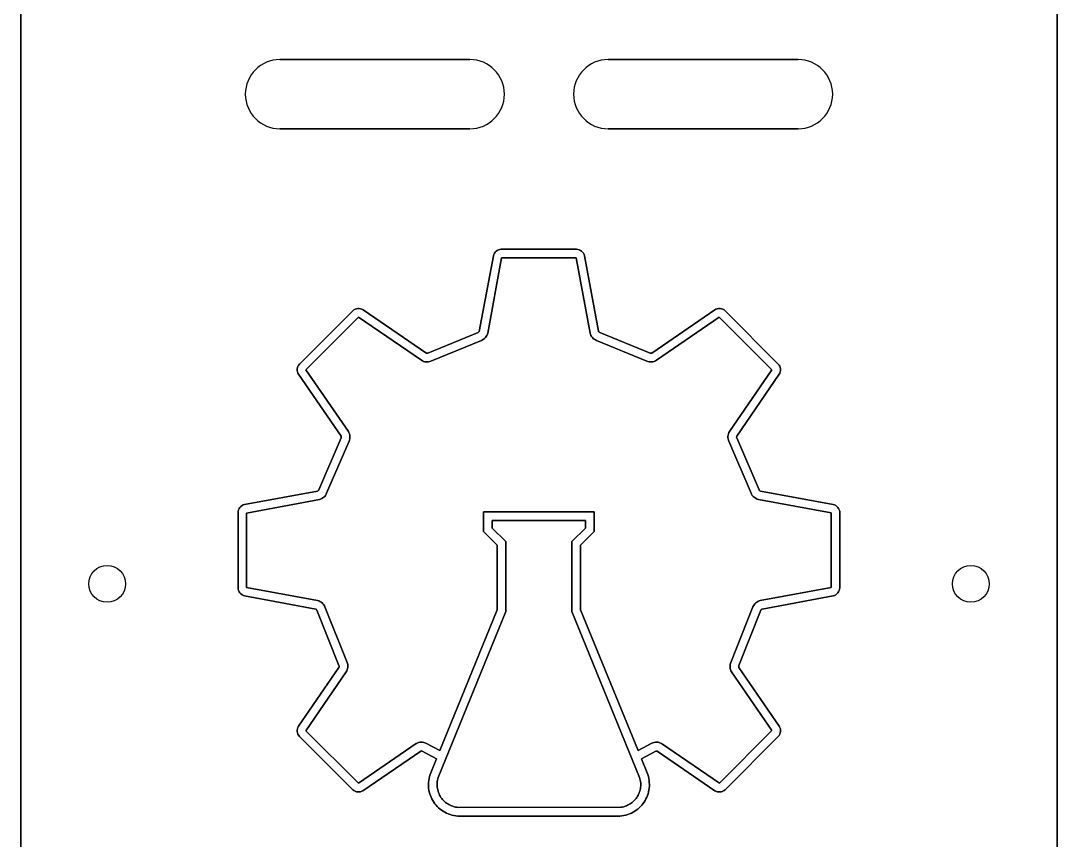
# Model space of a CAD drawing. Extents: x -90 to 0, y -3 to 240.
# Drawn here: x -90 to 0, y 97.7 to 168.9 of the extents above; entities that cross this region are included whole.
import ezdxf

# ---------------------------------------------------------------- set-up
doc = ezdxf.new("R2010")
doc.units = 0

msp = doc.modelspace()

# ---------------------------------------------------------------- linework, layer by layer
at = {"layer": 'layer0'}
for points in [[(-90, -3, 0), (-90, 240, 0)], [(-90, 240, 3), (-90, -3, 3)], [(0, 240, 0), (0, -3, 0)], [(0, -3, 3), (0, 240, 3)], [(-51, 165.5, 0), (-67.5, 165.5, 0)], [(-67.5, 165.5, 3), (-51, 165.5, 3)], [(-22.5, 165.5, 0), (-39, 165.5, 0)], [(-39, 165.5, 3), (-22.5, 165.5, 3)], [(-67.5, 159.5, 0), (-51, 159.5, 0)], [(-51, 159.5, 3), (-67.5, 159.5, 3)], [(-39, 159.5, 0), (-22.5, 159.5, 0)], [(-22.5, 159.5, 3), (-39, 159.5, 3)], [(-48.965, 148.474, 0), (-48.934, 148.582, 0)], [(-48.934, 148.582, 0), (-48.965, 148.474, 0)], [(-48.934, 148.582, 0), (-48.877, 148.694, 0)], [(-48.877, 148.694, 0), (-48.934, 148.582, 0)], [(-48.877, 148.694, 0), (-48.804, 148.792, 0)], [(-48.804, 148.792, 0), (-48.877, 148.694, 0)], [(-48.804, 148.792, 0), (-48.719, 148.875, 0)], [(-48.719, 148.875, 0), (-48.804, 148.792, 0)], [(-48.719, 148.875, 0), (-48.621, 148.944, 0)], [(-48.621, 148.944, 0), (-48.719, 148.875, 0)], [(-48.621, 148.944, 0), (-48.512, 148.997, 0)], [(-48.512, 148.997, 0), (-48.621, 148.944, 0)], [(-48.512, 148.997, 0), (-48.391, 149.032, 0)], [(-48.391, 149.032, 0), (-48.512, 148.997, 0)], [(-48.391, 149.032, 0), (-48.28, 149.043, 0)], [(-48.28, 149.043, 0), (-48.391, 149.032, 0)], [(-48.28, 149.043, 0), (-41.735, 149.043, 0)], [(-41.735, 149.043, 0), (-48.28, 149.043, 0)], [(-41.735, 149.043, 0), (-41.624, 149.032, 0)], [(-41.624, 149.032, 0), (-41.735, 149.043, 0)], [(-41.624, 149.032, 0), (-41.503, 148.997, 0)], [(-41.503, 148.997, 0), (-41.624, 149.032, 0)], [(-41.503, 148.997, 0), (-41.394, 148.944, 0)], [(-41.394, 148.944, 0), (-41.503, 148.997, 0)], [(-41.394, 148.944, 0), (-41.296, 148.875, 0)], [(-41.296, 148.875, 0), (-41.394, 148.944, 0)], [(-41.296, 148.875, 0), (-41.211, 148.792, 0)], [(-41.211, 148.792, 0), (-41.296, 148.875, 0)], [(-41.211, 148.792, 0), (-41.138, 148.694, 0)], [(-41.138, 148.694, 0), (-41.211, 148.792, 0)], [(-41.138, 148.694, 0), (-41.082, 148.581, 0)], [(-41.082, 148.581, 0), (-41.138, 148.694, 0)], [(-41.082, 148.581, 0), (-41.051, 148.474, 0)], [(-41.051, 148.474, 0), (-41.082, 148.581, 0)], [(-50.186, 141.916, 0), (-48.965, 148.474, 0)], [(-48.965, 148.474, 0), (-50.186, 141.916, 0)], [(-48.243, 148.293, 0), (-49.45, 141.763, 0)], [(-49.45, 141.763, 0), (-48.243, 148.293, 0)], [(-41.781, 148.301, 0), (-48.243, 148.293, 0)], [(-48.243, 148.293, 0), (-41.781, 148.301, 0)], [(-40.565, 141.763, 0), (-41.781, 148.301, 0)], [(-41.781, 148.301, 0), (-40.565, 141.763, 0)], [(-41.051, 148.474, 0), (-39.834, 141.932, 0)], [(-39.834, 141.932, 0), (-41.051, 148.474, 0)], [(-65.795, 139.078, 0), (-61.167, 143.705, 0)], [(-61.167, 143.705, 0), (-65.795, 139.078, 0)], [(-60.675, 143.149, 0), (-65.238, 138.574, 0)], [(-65.238, 138.574, 0), (-60.675, 143.149, 0)], [(-61.167, 143.705, 0), (-61.081, 143.776, 0)], [(-61.081, 143.776, 0), (-61.167, 143.705, 0)], [(-61.081, 143.776, 0), (-60.971, 143.837, 0)], [(-60.971, 143.837, 0), (-61.081, 143.776, 0)], [(-60.971, 143.837, 0), (-60.856, 143.877, 0)], [(-60.856, 143.877, 0), (-60.971, 143.837, 0)], [(-60.856, 143.877, 0), (-60.738, 143.897, 0)], [(-60.738, 143.897, 0), (-60.856, 143.877, 0)], [(-60.738, 143.897, 0), (-60.618, 143.899, 0)], [(-60.618, 143.899, 0), (-60.738, 143.897, 0)], [(-55.214, 139.401, 0), (-60.675, 143.149, 0)], [(-60.675, 143.149, 0), (-55.214, 139.401, 0)], [(-60.618, 143.899, 0), (-60.498, 143.881, 0)], [(-60.498, 143.881, 0), (-60.618, 143.899, 0)], [(-60.498, 143.881, 0), (-60.379, 143.842, 0)], [(-60.379, 143.842, 0), (-60.498, 143.881, 0)], [(-60.379, 143.842, 0), (-60.281, 143.788, 0)], [(-60.281, 143.788, 0), (-60.379, 143.842, 0)], [(-60.281, 143.788, 0), (-54.814, 140.036, 0)], [(-54.814, 140.036, 0), (-60.281, 143.788, 0)], [(-35.215, 140.028, 0), (-29.734, 143.788, 0)], [(-29.734, 143.788, 0), (-35.215, 140.028, 0)], [(-29.353, 143.15, 0), (-34.802, 139.4, 0)], [(-34.802, 139.4, 0), (-29.353, 143.15, 0)], [(-29.734, 143.788, 0), (-29.637, 143.842, 0)], [(-29.637, 143.842, 0), (-29.734, 143.788, 0)], [(-29.637, 143.842, 0), (-29.517, 143.881, 0)], [(-29.517, 143.881, 0), (-29.637, 143.842, 0)], [(-29.517, 143.881, 0), (-29.397, 143.899, 0)], [(-29.397, 143.899, 0), (-29.517, 143.881, 0)], [(-29.397, 143.899, 0), (-29.277, 143.897, 0)], [(-29.277, 143.897, 0), (-29.397, 143.899, 0)], [(-24.778, 138.586, 0), (-29.353, 143.15, 0)], [(-29.353, 143.15, 0), (-24.778, 138.586, 0)], [(-29.277, 143.897, 0), (-29.159, 143.877, 0)], [(-29.159, 143.877, 0), (-29.277, 143.897, 0)], [(-29.159, 143.877, 0), (-29.044, 143.837, 0)], [(-29.044, 143.837, 0), (-29.159, 143.877, 0)], [(-29.044, 143.837, 0), (-28.934, 143.777, 0)], [(-28.934, 143.777, 0), (-29.044, 143.837, 0)], [(-28.934, 143.777, 0), (-28.848, 143.706, 0)], [(-28.848, 143.706, 0), (-28.934, 143.777, 0)], [(-28.848, 143.706, 0), (-24.221, 139.078, 0)], [(-24.221, 139.078, 0), (-28.848, 143.706, 0)], [(-54.663, 140.031, 0), (-50.284, 141.824, 0)], [(-50.284, 141.824, 0), (-54.663, 140.031, 0)], [(-50.284, 141.824, 0), (-50.247, 141.841, 0)], [(-50.247, 141.841, 0), (-50.284, 141.824, 0)], [(-50.247, 141.841, 0), (-50.201, 141.889, 0)], [(-50.201, 141.889, 0), (-50.247, 141.841, 0)], [(-50.201, 141.889, 0), (-50.186, 141.916, 0)], [(-50.186, 141.916, 0), (-50.201, 141.889, 0)], [(-49.649, 141.376, 0), (-49.726, 141.298, 0)], [(-49.726, 141.298, 0), (-49.649, 141.376, 0)], [(-49.582, 141.463, 0), (-49.649, 141.376, 0)], [(-49.649, 141.376, 0), (-49.582, 141.463, 0)], [(-49.525, 141.557, 0), (-49.582, 141.463, 0)], [(-49.582, 141.463, 0), (-49.525, 141.557, 0)], [(-49.478, 141.662, 0), (-49.525, 141.557, 0)], [(-49.525, 141.557, 0), (-49.478, 141.662, 0)], [(-49.45, 141.763, 0), (-49.478, 141.662, 0)], [(-49.478, 141.662, 0), (-49.45, 141.763, 0)], [(-40.537, 141.662, 0), (-40.565, 141.763, 0)], [(-40.565, 141.763, 0), (-40.537, 141.662, 0)], [(-40.49, 141.557, 0), (-40.537, 141.662, 0)], [(-40.537, 141.662, 0), (-40.49, 141.557, 0)], [(-40.433, 141.462, 0), (-40.49, 141.557, 0)], [(-40.49, 141.557, 0), (-40.433, 141.462, 0)], [(-40.365, 141.376, 0), (-40.433, 141.462, 0)], [(-40.433, 141.462, 0), (-40.365, 141.376, 0)], [(-40.289, 141.298, 0), (-40.365, 141.376, 0)], [(-40.365, 141.376, 0), (-40.289, 141.298, 0)], [(-39.834, 141.932, 0), (-39.824, 141.906, 0)], [(-39.824, 141.906, 0), (-39.834, 141.932, 0)], [(-39.824, 141.906, 0), (-39.783, 141.853, 0)], [(-39.783, 141.853, 0), (-39.824, 141.906, 0)], [(-39.783, 141.853, 0), (-39.758, 141.835, 0)], [(-39.758, 141.835, 0), (-39.783, 141.853, 0)], [(-39.758, 141.835, 0), (-39.731, 141.823, 0)], [(-39.731, 141.823, 0), (-39.758, 141.835, 0)], [(-39.731, 141.823, 0), (-35.353, 140.031, 0)], [(-35.353, 140.031, 0), (-39.731, 141.823, 0)], [(-49.995, 141.131, 0), (-54.384, 139.335, 0)], [(-54.384, 139.335, 0), (-49.995, 141.131, 0)], [(-49.911, 141.167, 0), (-49.995, 141.131, 0)], [(-49.995, 141.131, 0), (-49.911, 141.167, 0)], [(-49.813, 141.228, 0), (-49.911, 141.167, 0)], [(-49.911, 141.167, 0), (-49.813, 141.228, 0)], [(-49.726, 141.298, 0), (-49.813, 141.228, 0)], [(-49.813, 141.228, 0), (-49.726, 141.298, 0)], [(-40.203, 141.228, 0), (-40.289, 141.298, 0)], [(-40.289, 141.298, 0), (-40.203, 141.228, 0)], [(-40.105, 141.167, 0), (-40.203, 141.228, 0)], [(-40.203, 141.228, 0), (-40.105, 141.167, 0)], [(-40.021, 141.132, 0), (-40.105, 141.167, 0)], [(-40.105, 141.167, 0), (-40.021, 141.132, 0)], [(-35.632, 139.335, 0), (-40.021, 141.132, 0)], [(-40.021, 141.132, 0), (-35.632, 139.335, 0)], [(-54.814, 140.036, 0), (-54.789, 140.024, 0)], [(-54.789, 140.024, 0), (-54.814, 140.036, 0)], [(-54.789, 140.024, 0), (-54.722, 140.016, 0)], [(-54.722, 140.016, 0), (-54.789, 140.024, 0)], [(-54.722, 140.016, 0), (-54.69, 140.02, 0)], [(-54.69, 140.02, 0), (-54.722, 140.016, 0)], [(-54.69, 140.02, 0), (-54.663, 140.031, 0)], [(-54.663, 140.031, 0), (-54.69, 140.02, 0)], [(-35.353, 140.031, 0), (-35.314, 140.018, 0)], [(-35.314, 140.018, 0), (-35.353, 140.031, 0)], [(-35.314, 140.018, 0), (-35.245, 140.019, 0)], [(-35.245, 140.019, 0), (-35.314, 140.018, 0)], [(-35.245, 140.019, 0), (-35.215, 140.028, 0)], [(-35.215, 140.028, 0), (-35.245, 140.019, 0)], [(-65.988, 138.53, 0), (-65.986, 138.649, 0)], [(-65.986, 138.649, 0), (-65.988, 138.53, 0)], [(-65.986, 138.649, 0), (-65.966, 138.767, 0)], [(-65.966, 138.767, 0), (-65.986, 138.649, 0)], [(-65.966, 138.767, 0), (-65.926, 138.882, 0)], [(-65.926, 138.882, 0), (-65.966, 138.767, 0)], [(-65.926, 138.882, 0), (-65.866, 138.991, 0)], [(-65.866, 138.991, 0), (-65.926, 138.882, 0)], [(-65.866, 138.991, 0), (-65.795, 139.078, 0)], [(-65.795, 139.078, 0), (-65.866, 138.991, 0)], [(-55.124, 139.349, 0), (-55.214, 139.401, 0)], [(-55.214, 139.401, 0), (-55.124, 139.349, 0)], [(-55.016, 139.308, 0), (-55.124, 139.349, 0)], [(-55.124, 139.349, 0), (-55.016, 139.308, 0)], [(-54.908, 139.281, 0), (-55.016, 139.308, 0)], [(-55.016, 139.308, 0), (-54.908, 139.281, 0)], [(-54.8, 139.267, 0), (-54.908, 139.281, 0)], [(-54.908, 139.281, 0), (-54.8, 139.267, 0)], [(-54.691, 139.265, 0), (-54.8, 139.267, 0)], [(-54.8, 139.267, 0), (-54.691, 139.265, 0)], [(-54.58, 139.276, 0), (-54.691, 139.265, 0)], [(-54.691, 139.265, 0), (-54.58, 139.276, 0)], [(-54.468, 139.302, 0), (-54.58, 139.276, 0)], [(-54.58, 139.276, 0), (-54.468, 139.302, 0)], [(-54.384, 139.335, 0), (-54.468, 139.302, 0)], [(-54.468, 139.302, 0), (-54.384, 139.335, 0)], [(-35.547, 139.302, 0), (-35.632, 139.335, 0)], [(-35.632, 139.335, 0), (-35.547, 139.302, 0)], [(-35.435, 139.276, 0), (-35.547, 139.302, 0)], [(-35.547, 139.302, 0), (-35.435, 139.276, 0)], [(-35.325, 139.265, 0), (-35.435, 139.276, 0)], [(-35.435, 139.276, 0), (-35.325, 139.265, 0)], [(-35.215, 139.267, 0), (-35.325, 139.265, 0)], [(-35.325, 139.265, 0), (-35.215, 139.267, 0)], [(-35.107, 139.281, 0), (-35.215, 139.267, 0)], [(-35.215, 139.267, 0), (-35.107, 139.281, 0)], [(-34.999, 139.307, 0), (-35.107, 139.281, 0)], [(-35.107, 139.281, 0), (-34.999, 139.307, 0)], [(-34.892, 139.349, 0), (-34.999, 139.307, 0)], [(-34.999, 139.307, 0), (-34.892, 139.349, 0)], [(-34.802, 139.4, 0), (-34.892, 139.349, 0)], [(-34.892, 139.349, 0), (-34.802, 139.4, 0)], [(-24.221, 139.078, 0), (-24.15, 138.992, 0)], [(-24.15, 138.992, 0), (-24.221, 139.078, 0)], [(-24.15, 138.992, 0), (-24.089, 138.881, 0)], [(-24.089, 138.881, 0), (-24.15, 138.992, 0)], [(-24.089, 138.881, 0), (-24.049, 138.766, 0)], [(-24.049, 138.766, 0), (-24.089, 138.881, 0)], [(-24.049, 138.766, 0), (-24.029, 138.648, 0)], [(-24.029, 138.648, 0), (-24.049, 138.766, 0)], [(-24.029, 138.648, 0), (-24.028, 138.529, 0)], [(-24.028, 138.529, 0), (-24.029, 138.648, 0)], [(-65.97, 138.41, 0), (-65.988, 138.53, 0)], [(-65.988, 138.53, 0), (-65.97, 138.41, 0)], [(-65.93, 138.29, 0), (-65.97, 138.41, 0)], [(-65.97, 138.41, 0), (-65.93, 138.29, 0)], [(-65.876, 138.192, 0), (-65.93, 138.29, 0)], [(-65.93, 138.29, 0), (-65.876, 138.192, 0)], [(-62.191, 132.821, 0), (-65.876, 138.192, 0)], [(-65.876, 138.192, 0), (-62.191, 132.821, 0)], [(-65.238, 138.574, 0), (-61.554, 133.218, 0)], [(-61.554, 133.218, 0), (-65.238, 138.574, 0)], [(-28.46, 133.219, 0), (-24.778, 138.586, 0)], [(-24.778, 138.586, 0), (-28.46, 133.219, 0)], [(-24.139, 138.193, 0), (-27.825, 132.82, 0)], [(-27.825, 132.82, 0), (-24.139, 138.193, 0)], [(-24.085, 138.291, 0), (-24.139, 138.193, 0)], [(-24.139, 138.193, 0), (-24.085, 138.291, 0)], [(-24.046, 138.409, 0), (-24.085, 138.291, 0)], [(-24.085, 138.291, 0), (-24.046, 138.409, 0)], [(-24.028, 138.529, 0), (-24.046, 138.409, 0)], [(-24.046, 138.409, 0), (-24.028, 138.529, 0)], [(-61.554, 133.218, 0), (-61.502, 133.127, 0)], [(-61.502, 133.127, 0), (-61.554, 133.218, 0)], [(-28.512, 133.128, 0), (-28.46, 133.219, 0)], [(-28.46, 133.219, 0), (-28.512, 133.128, 0)], [(-64.124, 128.158, 0), (-62.187, 132.676, 0)], [(-62.187, 132.676, 0), (-64.124, 128.158, 0)], [(-61.496, 132.385, 0), (-63.437, 127.859, 0)], [(-63.437, 127.859, 0), (-61.496, 132.385, 0)], [(-62.174, 132.778, 0), (-62.191, 132.821, 0)], [(-62.191, 132.821, 0), (-62.174, 132.778, 0)], [(-62.187, 132.676, 0), (-62.174, 132.713, 0)], [(-62.174, 132.713, 0), (-62.187, 132.676, 0)], [(-62.174, 132.713, 0), (-62.174, 132.778, 0)], [(-62.174, 132.778, 0), (-62.174, 132.713, 0)], [(-61.502, 133.127, 0), (-61.461, 133.019, 0)], [(-61.461, 133.019, 0), (-61.502, 133.127, 0)], [(-61.461, 132.47, 0), (-61.496, 132.385, 0)], [(-61.496, 132.385, 0), (-61.461, 132.47, 0)], [(-61.461, 133.019, 0), (-61.435, 132.911, 0)], [(-61.435, 132.911, 0), (-61.461, 133.019, 0)], [(-61.434, 132.582, 0), (-61.461, 132.47, 0)], [(-61.461, 132.47, 0), (-61.434, 132.582, 0)], [(-61.435, 132.911, 0), (-61.422, 132.802, 0)], [(-61.422, 132.802, 0), (-61.435, 132.911, 0)], [(-61.421, 132.693, 0), (-61.434, 132.582, 0)], [(-61.434, 132.582, 0), (-61.421, 132.693, 0)], [(-61.422, 132.802, 0), (-61.421, 132.693, 0)], [(-61.421, 132.693, 0), (-61.422, 132.802, 0)], [(-28.594, 132.802, 0), (-28.58, 132.911, 0)], [(-28.58, 132.911, 0), (-28.594, 132.802, 0)], [(-28.594, 132.692, 0), (-28.594, 132.802, 0)], [(-28.594, 132.802, 0), (-28.594, 132.692, 0)], [(-28.581, 132.581, 0), (-28.594, 132.692, 0)], [(-28.594, 132.692, 0), (-28.581, 132.581, 0)], [(-28.554, 132.469, 0), (-28.581, 132.581, 0)], [(-28.581, 132.581, 0), (-28.554, 132.469, 0)], [(-28.58, 132.911, 0), (-28.554, 133.02, 0)], [(-28.554, 133.02, 0), (-28.58, 132.911, 0)], [(-28.554, 133.02, 0), (-28.512, 133.128, 0)], [(-28.512, 133.128, 0), (-28.554, 133.02, 0)], [(-28.519, 132.385, 0), (-28.554, 132.469, 0)], [(-28.554, 132.469, 0), (-28.519, 132.385, 0)], [(-26.579, 127.858, 0), (-28.519, 132.385, 0)], [(-28.519, 132.385, 0), (-26.579, 127.858, 0)], [(-27.837, 132.795, 0), (-27.844, 132.733, 0)], [(-27.844, 132.733, 0), (-27.837, 132.795, 0)], [(-27.844, 132.733, 0), (-27.839, 132.704, 0)], [(-27.839, 132.704, 0), (-27.844, 132.733, 0)], [(-27.839, 132.704, 0), (-27.828, 132.676, 0)], [(-27.828, 132.676, 0), (-27.839, 132.704, 0)], [(-27.825, 132.82, 0), (-27.837, 132.795, 0)], [(-27.837, 132.795, 0), (-27.825, 132.82, 0)], [(-27.828, 132.676, 0), (-25.892, 128.159, 0)], [(-25.892, 128.159, 0), (-27.828, 132.676, 0)], [(-70.565, 126.876, 0), (-64.239, 128.052, 0)], [(-64.239, 128.052, 0), (-70.565, 126.876, 0)], [(-64.239, 128.052, 0), (-64.211, 128.062, 0)], [(-64.211, 128.062, 0), (-64.239, 128.052, 0)], [(-64.211, 128.062, 0), (-64.156, 128.104, 0)], [(-64.156, 128.104, 0), (-64.211, 128.062, 0)], [(-64.156, 128.104, 0), (-64.137, 128.13, 0)], [(-64.137, 128.13, 0), (-64.156, 128.104, 0)], [(-64.137, 128.13, 0), (-64.124, 128.158, 0)], [(-64.124, 128.158, 0), (-64.137, 128.13, 0)], [(-63.437, 127.859, 0), (-63.473, 127.776, 0)], [(-63.473, 127.776, 0), (-63.437, 127.859, 0)], [(-26.542, 127.775, 0), (-26.579, 127.858, 0)], [(-26.579, 127.858, 0), (-26.542, 127.775, 0)], [(-25.892, 128.159, 0), (-25.873, 128.121, 0)], [(-25.873, 128.121, 0), (-25.892, 128.159, 0)], [(-25.873, 128.121, 0), (-25.822, 128.072, 0)], [(-25.822, 128.072, 0), (-25.873, 128.121, 0)], [(-25.822, 128.072, 0), (-25.777, 128.052, 0)], [(-25.777, 128.052, 0), (-25.822, 128.072, 0)], [(-25.777, 128.052, 0), (-19.45, 126.876, 0)], [(-19.45, 126.876, 0), (-25.777, 128.052, 0)], [(-64.071, 127.321, 0), (-70.391, 126.146, 0)], [(-70.391, 126.146, 0), (-64.071, 127.321, 0)], [(-63.97, 127.348, 0), (-64.071, 127.321, 0)], [(-64.071, 127.321, 0), (-63.97, 127.348, 0)], [(-63.865, 127.394, 0), (-63.97, 127.348, 0)], [(-63.97, 127.348, 0), (-63.865, 127.394, 0)], [(-63.77, 127.452, 0), (-63.865, 127.394, 0)], [(-63.865, 127.394, 0), (-63.77, 127.452, 0)], [(-63.684, 127.518, 0), (-63.77, 127.452, 0)], [(-63.77, 127.452, 0), (-63.684, 127.518, 0)], [(-63.605, 127.594, 0), (-63.684, 127.518, 0)], [(-63.684, 127.518, 0), (-63.605, 127.594, 0)], [(-63.534, 127.679, 0), (-63.605, 127.594, 0)], [(-63.605, 127.594, 0), (-63.534, 127.679, 0)], [(-63.473, 127.776, 0), (-63.534, 127.679, 0)], [(-63.534, 127.679, 0), (-63.473, 127.776, 0)], [(-26.48, 127.679, 0), (-26.542, 127.775, 0)], [(-26.542, 127.775, 0), (-26.48, 127.679, 0)], [(-26.41, 127.593, 0), (-26.48, 127.679, 0)], [(-26.48, 127.679, 0), (-26.41, 127.593, 0)], [(-26.331, 127.518, 0), (-26.41, 127.593, 0)], [(-26.41, 127.593, 0), (-26.331, 127.518, 0)], [(-26.245, 127.452, 0), (-26.331, 127.518, 0)], [(-26.331, 127.518, 0), (-26.245, 127.452, 0)], [(-26.15, 127.395, 0), (-26.245, 127.452, 0)], [(-26.245, 127.452, 0), (-26.15, 127.395, 0)], [(-26.045, 127.348, 0), (-26.15, 127.395, 0)], [(-26.15, 127.395, 0), (-26.045, 127.348, 0)], [(-25.945, 127.321, 0), (-26.045, 127.348, 0)], [(-26.045, 127.348, 0), (-25.945, 127.321, 0)], [(-19.632, 126.155, 0), (-25.945, 127.321, 0)], [(-25.945, 127.321, 0), (-19.632, 126.155, 0)], [(-71.133, 126.191, 0), (-71.122, 126.302, 0)], [(-71.122, 126.302, 0), (-71.133, 126.191, 0)], [(-71.133, 119.647, 0), (-71.133, 126.191, 0)], [(-71.133, 126.191, 0), (-71.133, 119.647, 0)], [(-71.122, 126.302, 0), (-71.087, 126.423, 0)], [(-71.087, 126.423, 0), (-71.122, 126.302, 0)], [(-71.087, 126.423, 0), (-71.034, 126.532, 0)], [(-71.034, 126.532, 0), (-71.087, 126.423, 0)], [(-71.034, 126.532, 0), (-70.965, 126.63, 0)], [(-70.965, 126.63, 0), (-71.034, 126.532, 0)], [(-70.965, 126.63, 0), (-70.882, 126.716, 0)], [(-70.882, 126.716, 0), (-70.965, 126.63, 0)], [(-70.882, 126.716, 0), (-70.784, 126.788, 0)], [(-70.784, 126.788, 0), (-70.882, 126.716, 0)], [(-70.784, 126.788, 0), (-70.673, 126.844, 0)], [(-70.673, 126.844, 0), (-70.784, 126.788, 0)], [(-70.673, 126.844, 0), (-70.565, 126.876, 0)], [(-70.565, 126.876, 0), (-70.673, 126.844, 0)], [(-70.391, 126.146, 0), (-70.383, 119.683, 0)], [(-70.383, 119.683, 0), (-70.391, 126.146, 0)], [(-49.812, 124.532, 0), (-49.812, 126.244, 0)], [(-49.812, 126.244, 0), (-40.204, 126.244, 0)], [(-40.204, 126.244, 0), (-49.812, 126.244, 0)], [(-49.812, 126.244, 0), (-49.812, 124.532, 0)], [(-40.204, 126.244, 0), (-40.204, 124.532, 0)], [(-40.204, 124.532, 0), (-40.204, 126.244, 0)], [(-19.625, 119.693, 0), (-19.632, 126.155, 0)], [(-19.632, 126.155, 0), (-19.625, 119.693, 0)], [(-19.45, 126.876, 0), (-19.343, 126.844, 0)], [(-19.343, 126.844, 0), (-19.45, 126.876, 0)], [(-19.343, 126.844, 0), (-19.231, 126.788, 0)], [(-19.231, 126.788, 0), (-19.343, 126.844, 0)], [(-19.231, 126.788, 0), (-19.134, 126.716, 0)], [(-19.134, 126.716, 0), (-19.231, 126.788, 0)], [(-19.134, 126.716, 0), (-19.05, 126.63, 0)], [(-19.05, 126.63, 0), (-19.134, 126.716, 0)], [(-19.05, 126.63, 0), (-18.982, 126.533, 0)], [(-18.982, 126.533, 0), (-19.05, 126.63, 0)], [(-18.982, 126.533, 0), (-18.928, 126.423, 0)], [(-18.928, 126.423, 0), (-18.982, 126.533, 0)], [(-18.928, 126.423, 0), (-18.893, 126.303, 0)], [(-18.893, 126.303, 0), (-18.928, 126.423, 0)], [(-18.893, 126.303, 0), (-18.882, 126.191, 0)], [(-18.882, 126.191, 0), (-18.893, 126.303, 0)], [(-18.882, 126.191, 0), (-18.883, 119.647, 0)], [(-18.883, 119.647, 0), (-18.882, 126.191, 0)], [(-40.954, 125.494, 0), (-49.062, 125.494, 0)], [(-49.062, 125.494, 0), (-49.062, 124.843, 0)], [(-49.062, 124.843, 0), (-49.062, 125.494, 0)], [(-49.062, 125.494, 0), (-40.954, 125.494, 0)], [(-40.954, 124.843, 0), (-40.954, 125.494, 0)], [(-40.954, 125.494, 0), (-40.954, 124.843, 0)], [(-48.631, 123.351, 0), (-49.812, 124.532, 0)], [(-49.812, 124.532, 0), (-48.631, 123.351, 0)], [(-49.062, 124.843, 0), (-47.881, 123.662, 0)], [(-47.881, 123.662, 0), (-49.062, 124.843, 0)], [(-42.136, 123.662, 0), (-40.954, 124.843, 0)], [(-40.954, 124.843, 0), (-42.136, 123.662, 0)], [(-40.204, 124.532, 0), (-41.386, 123.351, 0)], [(-41.386, 123.351, 0), (-40.204, 124.532, 0)], [(-48.631, 117.741, 0), (-48.631, 123.351, 0)], [(-48.631, 123.351, 0), (-48.631, 117.741, 0)], [(-47.881, 123.662, 0), (-47.881, 117.594, 0)], [(-47.881, 117.594, 0), (-47.881, 123.662, 0)], [(-42.136, 117.594, 0), (-42.136, 123.662, 0)], [(-42.136, 123.662, 0), (-42.136, 117.594, 0)], [(-41.386, 123.351, 0), (-41.386, 117.741, 0)], [(-41.386, 117.741, 0), (-41.386, 123.351, 0)], [(-71.122, 119.536, 0), (-71.133, 119.647, 0)], [(-71.133, 119.647, 0), (-71.122, 119.536, 0)], [(-71.087, 119.415, 0), (-71.122, 119.536, 0)], [(-71.122, 119.536, 0), (-71.087, 119.415, 0)], [(-71.034, 119.306, 0), (-71.087, 119.415, 0)], [(-71.087, 119.415, 0), (-71.034, 119.306, 0)], [(-70.965, 119.208, 0), (-71.034, 119.306, 0)], [(-71.034, 119.306, 0), (-70.965, 119.208, 0)], [(-70.882, 119.122, 0), (-70.965, 119.208, 0)], [(-70.965, 119.208, 0), (-70.882, 119.122, 0)], [(-70.784, 119.049, 0), (-70.882, 119.122, 0)], [(-70.882, 119.122, 0), (-70.784, 119.049, 0)], [(-70.671, 118.993, 0), (-70.784, 119.049, 0)], [(-70.784, 119.049, 0), (-70.671, 118.993, 0)], [(-70.564, 118.962, 0), (-70.671, 118.993, 0)], [(-70.671, 118.993, 0), (-70.564, 118.962, 0)], [(-64.378, 117.809, 0), (-70.564, 118.962, 0)], [(-70.564, 118.962, 0), (-64.378, 117.809, 0)], [(-70.383, 119.683, 0), (-64.226, 118.545, 0)], [(-64.226, 118.545, 0), (-70.383, 119.683, 0)], [(-25.79, 118.545, 0), (-19.625, 119.693, 0)], [(-19.625, 119.693, 0), (-25.79, 118.545, 0)], [(-19.452, 118.962, 0), (-25.622, 117.814, 0)], [(-25.622, 117.814, 0), (-19.452, 118.962, 0)], [(-19.345, 118.993, 0), (-19.452, 118.962, 0)], [(-19.452, 118.962, 0), (-19.345, 118.993, 0)], [(-19.232, 119.049, 0), (-19.345, 118.993, 0)], [(-19.345, 118.993, 0), (-19.232, 119.049, 0)], [(-19.135, 119.122, 0), (-19.232, 119.049, 0)], [(-19.232, 119.049, 0), (-19.135, 119.122, 0)], [(-19.051, 119.208, 0), (-19.135, 119.122, 0)], [(-19.135, 119.122, 0), (-19.051, 119.208, 0)], [(-18.982, 119.305, 0), (-19.051, 119.208, 0)], [(-19.051, 119.208, 0), (-18.982, 119.305, 0)], [(-18.929, 119.415, 0), (-18.982, 119.305, 0)], [(-18.982, 119.305, 0), (-18.929, 119.415, 0)], [(-18.894, 119.535, 0), (-18.929, 119.415, 0)], [(-18.929, 119.415, 0), (-18.894, 119.535, 0)], [(-18.883, 119.647, 0), (-18.894, 119.535, 0)], [(-18.894, 119.535, 0), (-18.883, 119.647, 0)], [(-64.226, 118.545, 0), (-64.125, 118.518, 0)], [(-64.125, 118.518, 0), (-64.226, 118.545, 0)], [(-64.125, 118.518, 0), (-64.019, 118.471, 0)], [(-64.019, 118.471, 0), (-64.125, 118.518, 0)], [(-64.019, 118.471, 0), (-63.923, 118.412, 0)], [(-63.923, 118.412, 0), (-64.019, 118.471, 0)], [(-63.923, 118.412, 0), (-63.837, 118.344, 0)], [(-63.837, 118.344, 0), (-63.923, 118.412, 0)], [(-63.837, 118.344, 0), (-63.759, 118.267, 0)], [(-63.759, 118.267, 0), (-63.837, 118.344, 0)], [(-63.759, 118.267, 0), (-63.689, 118.179, 0)], [(-63.689, 118.179, 0), (-63.759, 118.267, 0)], [(-63.689, 118.179, 0), (-63.63, 118.08, 0)], [(-63.63, 118.08, 0), (-63.689, 118.179, 0)], [(-63.63, 118.08, 0), (-63.595, 117.996, 0)], [(-63.595, 117.996, 0), (-63.63, 118.08, 0)], [(-63.595, 117.996, 0), (-61.669, 113.183, 0)], [(-61.669, 113.183, 0), (-63.595, 117.996, 0)], [(-28.346, 113.183, 0), (-26.419, 117.996, 0)], [(-26.419, 117.996, 0), (-28.346, 113.183, 0)], [(-26.419, 117.996, 0), (-26.385, 118.079, 0)], [(-26.385, 118.079, 0), (-26.419, 117.996, 0)], [(-26.385, 118.079, 0), (-26.326, 118.178, 0)], [(-26.326, 118.178, 0), (-26.385, 118.079, 0)], [(-26.326, 118.178, 0), (-26.257, 118.266, 0)], [(-26.257, 118.266, 0), (-26.326, 118.178, 0)], [(-26.257, 118.266, 0), (-26.179, 118.344, 0)], [(-26.179, 118.344, 0), (-26.257, 118.266, 0)], [(-26.179, 118.344, 0), (-26.093, 118.412, 0)], [(-26.093, 118.412, 0), (-26.179, 118.344, 0)], [(-26.093, 118.412, 0), (-25.997, 118.471, 0)], [(-25.997, 118.471, 0), (-26.093, 118.412, 0)], [(-25.997, 118.471, 0), (-25.891, 118.518, 0)], [(-25.891, 118.518, 0), (-25.997, 118.471, 0)], [(-25.891, 118.518, 0), (-25.79, 118.545, 0)], [(-25.79, 118.545, 0), (-25.891, 118.518, 0)], [(-64.353, 117.796, 0), (-64.378, 117.809, 0)], [(-64.378, 117.809, 0), (-64.353, 117.796, 0)], [(-64.307, 117.751, 0), (-64.353, 117.796, 0)], [(-64.353, 117.796, 0), (-64.307, 117.751, 0)], [(-64.29, 117.714, 0), (-64.307, 117.751, 0)], [(-64.307, 117.751, 0), (-64.29, 117.714, 0)], [(-62.367, 112.907, 0), (-64.29, 117.714, 0)], [(-64.29, 117.714, 0), (-62.367, 112.907, 0)], [(-47.881, 117.594, 0), (-53.748, 103.206, 0)], [(-53.748, 103.206, 0), (-47.881, 117.594, 0)], [(-53.617, 105.524, 0), (-48.631, 117.741, 0)], [(-48.631, 117.741, 0), (-53.617, 105.524, 0)], [(-36.268, 103.206, 0), (-42.136, 117.594, 0)], [(-42.136, 117.594, 0), (-36.268, 103.206, 0)], [(-41.386, 117.741, 0), (-36.399, 105.523, 0)], [(-36.399, 105.523, 0), (-41.386, 117.741, 0)], [(-25.725, 117.714, 0), (-27.649, 112.908, 0)], [(-27.649, 112.908, 0), (-25.725, 117.714, 0)], [(-25.713, 117.742, 0), (-25.725, 117.714, 0)], [(-25.725, 117.714, 0), (-25.713, 117.742, 0)], [(-25.696, 117.766, 0), (-25.713, 117.742, 0)], [(-25.713, 117.742, 0), (-25.696, 117.766, 0)], [(-25.647, 117.805, 0), (-25.696, 117.766, 0)], [(-25.696, 117.766, 0), (-25.647, 117.805, 0)], [(-25.622, 117.814, 0), (-25.647, 117.805, 0)], [(-25.647, 117.805, 0), (-25.622, 117.814, 0)], [(-65.877, 107.645, 0), (-62.372, 112.754, 0)], [(-62.372, 112.754, 0), (-65.877, 107.645, 0)], [(-62.372, 112.754, 0), (-62.359, 112.78, 0)], [(-62.359, 112.78, 0), (-62.372, 112.754, 0)], [(-62.355, 112.878, 0), (-62.367, 112.907, 0)], [(-62.367, 112.907, 0), (-62.355, 112.878, 0)], [(-62.359, 112.78, 0), (-62.351, 112.847, 0)], [(-62.351, 112.847, 0), (-62.359, 112.78, 0)], [(-62.351, 112.847, 0), (-62.355, 112.878, 0)], [(-62.355, 112.878, 0), (-62.351, 112.847, 0)], [(-61.643, 112.551, 0), (-61.685, 112.444, 0)], [(-61.685, 112.444, 0), (-61.643, 112.551, 0)], [(-61.669, 113.183, 0), (-61.636, 113.1, 0)], [(-61.636, 113.1, 0), (-61.669, 113.183, 0)], [(-61.616, 112.659, 0), (-61.643, 112.551, 0)], [(-61.643, 112.551, 0), (-61.616, 112.659, 0)], [(-61.636, 113.1, 0), (-61.611, 112.988, 0)], [(-61.611, 112.988, 0), (-61.636, 113.1, 0)], [(-61.602, 112.768, 0), (-61.616, 112.659, 0)], [(-61.616, 112.659, 0), (-61.602, 112.768, 0)], [(-61.611, 112.988, 0), (-61.6, 112.877, 0)], [(-61.6, 112.877, 0), (-61.611, 112.988, 0)], [(-61.6, 112.877, 0), (-61.602, 112.768, 0)], [(-61.602, 112.768, 0), (-61.6, 112.877, 0)], [(-28.415, 112.877, 0), (-28.405, 112.987, 0)], [(-28.405, 112.987, 0), (-28.415, 112.877, 0)], [(-28.413, 112.768, 0), (-28.415, 112.877, 0)], [(-28.415, 112.877, 0), (-28.413, 112.768, 0)], [(-28.399, 112.659, 0), (-28.413, 112.768, 0)], [(-28.413, 112.768, 0), (-28.399, 112.659, 0)], [(-28.405, 112.987, 0), (-28.379, 113.099, 0)], [(-28.379, 113.099, 0), (-28.405, 112.987, 0)], [(-28.372, 112.552, 0), (-28.399, 112.659, 0)], [(-28.399, 112.659, 0), (-28.372, 112.552, 0)], [(-28.379, 113.099, 0), (-28.346, 113.183, 0)], [(-28.346, 113.183, 0), (-28.379, 113.099, 0)], [(-28.331, 112.445, 0), (-28.372, 112.552, 0)], [(-28.372, 112.552, 0), (-28.331, 112.445, 0)], [(-27.649, 112.908, 0), (-27.663, 112.867, 0)], [(-27.663, 112.867, 0), (-27.649, 112.908, 0)], [(-27.663, 112.867, 0), (-27.661, 112.799, 0)], [(-27.661, 112.799, 0), (-27.663, 112.867, 0)], [(-27.661, 112.799, 0), (-27.644, 112.754, 0)], [(-27.644, 112.754, 0), (-27.661, 112.799, 0)], [(-27.644, 112.754, 0), (-24.138, 107.645, 0)], [(-24.138, 107.645, 0), (-27.644, 112.754, 0)], [(-61.737, 112.354, 0), (-65.238, 107.251, 0)], [(-65.238, 107.251, 0), (-61.737, 112.354, 0)], [(-61.685, 112.444, 0), (-61.737, 112.354, 0)], [(-61.737, 112.354, 0), (-61.685, 112.444, 0)], [(-28.279, 112.355, 0), (-28.331, 112.445, 0)], [(-28.331, 112.445, 0), (-28.279, 112.355, 0)], [(-24.776, 107.263, 0), (-28.279, 112.355, 0)], [(-28.279, 112.355, 0), (-24.776, 107.263, 0)], [(-65.988, 107.308, 0), (-65.97, 107.428, 0)], [(-65.97, 107.428, 0), (-65.988, 107.308, 0)], [(-65.987, 107.188, 0), (-65.988, 107.308, 0)], [(-65.988, 107.308, 0), (-65.987, 107.188, 0)], [(-65.966, 107.071, 0), (-65.987, 107.188, 0)], [(-65.987, 107.188, 0), (-65.966, 107.071, 0)], [(-65.97, 107.428, 0), (-65.931, 107.547, 0)], [(-65.931, 107.547, 0), (-65.97, 107.428, 0)], [(-65.931, 107.547, 0), (-65.877, 107.645, 0)], [(-65.877, 107.645, 0), (-65.931, 107.547, 0)], [(-65.238, 107.251, 0), (-60.662, 102.688, 0)], [(-60.662, 102.688, 0), (-65.238, 107.251, 0)], [(-29.341, 102.689, 0), (-24.776, 107.263, 0)], [(-24.776, 107.263, 0), (-29.341, 102.689, 0)], [(-24.138, 107.645, 0), (-24.084, 107.547, 0)], [(-24.084, 107.547, 0), (-24.138, 107.645, 0)], [(-24.084, 107.547, 0), (-24.045, 107.428, 0)], [(-24.045, 107.428, 0), (-24.084, 107.547, 0)], [(-24.028, 107.189, 0), (-24.049, 107.071, 0)], [(-24.049, 107.071, 0), (-24.028, 107.189, 0)], [(-24.045, 107.428, 0), (-24.027, 107.308, 0)], [(-24.027, 107.308, 0), (-24.045, 107.428, 0)], [(-24.027, 107.308, 0), (-24.028, 107.189, 0)], [(-24.028, 107.189, 0), (-24.027, 107.308, 0)], [(-65.927, 106.956, 0), (-65.966, 107.071, 0)], [(-65.966, 107.071, 0), (-65.927, 106.956, 0)], [(-65.866, 106.846, 0), (-65.927, 106.956, 0)], [(-65.927, 106.956, 0), (-65.866, 106.846, 0)], [(-65.796, 106.759, 0), (-65.866, 106.846, 0)], [(-65.866, 106.846, 0), (-65.796, 106.759, 0)], [(-61.167, 102.131, 0), (-65.796, 106.759, 0)], [(-65.796, 106.759, 0), (-61.167, 102.131, 0)], [(-55.569, 106.182, 0), (-55.458, 106.223, 0)], [(-55.458, 106.223, 0), (-55.569, 106.182, 0)], [(-55.458, 106.223, 0), (-55.348, 106.248, 0)], [(-55.348, 106.248, 0), (-55.458, 106.223, 0)], [(-55.348, 106.248, 0), (-55.237, 106.258, 0)], [(-55.237, 106.258, 0), (-55.348, 106.248, 0)], [(-55.237, 106.258, 0), (-55.126, 106.255, 0)], [(-55.126, 106.255, 0), (-55.237, 106.258, 0)], [(-55.126, 106.255, 0), (-55.014, 106.238, 0)], [(-55.014, 106.238, 0), (-55.126, 106.255, 0)], [(-55.014, 106.238, 0), (-54.902, 106.205, 0)], [(-54.902, 106.205, 0), (-55.014, 106.238, 0)], [(-54.902, 106.205, 0), (-54.813, 106.163, 0)], [(-54.813, 106.163, 0), (-54.902, 106.205, 0)], [(-35.202, 106.163, 0), (-35.114, 106.205, 0)], [(-35.114, 106.205, 0), (-35.202, 106.163, 0)], [(-35.114, 106.205, 0), (-35.001, 106.238, 0)], [(-35.001, 106.238, 0), (-35.114, 106.205, 0)], [(-35.001, 106.238, 0), (-34.889, 106.255, 0)], [(-34.889, 106.255, 0), (-35.001, 106.238, 0)], [(-34.889, 106.255, 0), (-34.778, 106.258, 0)], [(-34.778, 106.258, 0), (-34.889, 106.255, 0)], [(-34.778, 106.258, 0), (-34.667, 106.248, 0)], [(-34.667, 106.248, 0), (-34.778, 106.258, 0)], [(-34.667, 106.248, 0), (-34.557, 106.223, 0)], [(-34.557, 106.223, 0), (-34.667, 106.248, 0)], [(-34.557, 106.223, 0), (-34.447, 106.182, 0)], [(-34.447, 106.182, 0), (-34.557, 106.223, 0)], [(-24.22, 106.759, 0), (-28.848, 102.131, 0)], [(-28.848, 102.131, 0), (-24.22, 106.759, 0)], [(-24.149, 106.846, 0), (-24.22, 106.759, 0)], [(-24.22, 106.759, 0), (-24.149, 106.846, 0)], [(-24.088, 106.956, 0), (-24.149, 106.846, 0)], [(-24.149, 106.846, 0), (-24.088, 106.956, 0)], [(-24.049, 107.071, 0), (-24.088, 106.956, 0)], [(-24.088, 106.956, 0), (-24.049, 107.071, 0)], [(-60.662, 102.688, 0), (-55.661, 106.13, 0)], [(-55.661, 106.13, 0), (-60.662, 102.688, 0)], [(-55.264, 105.493, 0), (-60.282, 102.049, 0)], [(-60.282, 102.049, 0), (-55.264, 105.493, 0)], [(-55.661, 106.13, 0), (-55.569, 106.182, 0)], [(-55.569, 106.182, 0), (-55.661, 106.13, 0)], [(-55.178, 105.504, 0), (-55.264, 105.493, 0)], [(-55.264, 105.493, 0), (-55.178, 105.504, 0)], [(-55.15, 105.493, 0), (-55.178, 105.504, 0)], [(-55.178, 105.504, 0), (-55.15, 105.493, 0)], [(-53.901, 104.826, 0), (-55.15, 105.493, 0)], [(-55.15, 105.493, 0), (-53.901, 104.826, 0)], [(-54.813, 106.163, 0), (-53.617, 105.524, 0)], [(-53.617, 105.524, 0), (-54.813, 106.163, 0)], [(-36.399, 105.523, 0), (-35.202, 106.163, 0)], [(-35.202, 106.163, 0), (-36.399, 105.523, 0)], [(-34.864, 105.493, 0), (-36.114, 104.825, 0)], [(-36.114, 104.825, 0), (-34.864, 105.493, 0)], [(-34.751, 105.493, 0), (-34.864, 105.493, 0)], [(-34.864, 105.493, 0), (-34.751, 105.493, 0)], [(-29.733, 102.049, 0), (-34.751, 105.493, 0)], [(-34.751, 105.493, 0), (-29.733, 102.049, 0)], [(-34.447, 106.182, 0), (-34.354, 106.13, 0)], [(-34.354, 106.13, 0), (-34.447, 106.182, 0)], [(-34.354, 106.13, 0), (-29.341, 102.689, 0)], [(-29.341, 102.689, 0), (-34.354, 106.13, 0)], [(-54.399, 103.608, 0), (-53.901, 104.826, 0)], [(-53.901, 104.826, 0), (-54.399, 103.608, 0)], [(-36.114, 104.825, 0), (-35.617, 103.608, 0)], [(-35.617, 103.608, 0), (-36.114, 104.825, 0)], [(-54.459, 103.445, 0), (-54.399, 103.608, 0)], [(-54.399, 103.608, 0), (-54.459, 103.445, 0)], [(-35.617, 103.608, 0), (-35.557, 103.445, 0)], [(-35.557, 103.445, 0), (-35.617, 103.608, 0)], [(-54.602, 102.597, 0), (-54.595, 102.766, 0)], [(-54.595, 102.766, 0), (-54.602, 102.597, 0)], [(-54.595, 102.766, 0), (-54.578, 102.935, 0)], [(-54.578, 102.935, 0), (-54.595, 102.766, 0)], [(-54.578, 102.935, 0), (-54.55, 103.105, 0)], [(-54.55, 103.105, 0), (-54.578, 102.935, 0)], [(-54.55, 103.105, 0), (-54.51, 103.275, 0)], [(-54.51, 103.275, 0), (-54.55, 103.105, 0)], [(-54.51, 103.275, 0), (-54.459, 103.445, 0)], [(-54.459, 103.445, 0), (-54.51, 103.275, 0)], [(-53.847, 102.713, 0), (-53.851, 102.591, 0)], [(-53.851, 102.591, 0), (-53.847, 102.713, 0)], [(-53.834, 102.836, 0), (-53.847, 102.713, 0)], [(-53.847, 102.713, 0), (-53.834, 102.836, 0)], [(-53.814, 102.959, 0), (-53.834, 102.836, 0)], [(-53.834, 102.836, 0), (-53.814, 102.959, 0)], [(-53.785, 103.082, 0), (-53.814, 102.959, 0)], [(-53.814, 102.959, 0), (-53.785, 103.082, 0)], [(-53.748, 103.206, 0), (-53.785, 103.082, 0)], [(-53.785, 103.082, 0), (-53.748, 103.206, 0)], [(-36.231, 103.082, 0), (-36.268, 103.206, 0)], [(-36.268, 103.206, 0), (-36.231, 103.082, 0)], [(-36.202, 102.959, 0), (-36.231, 103.082, 0)], [(-36.231, 103.082, 0), (-36.202, 102.959, 0)], [(-36.182, 102.836, 0), (-36.202, 102.959, 0)], [(-36.202, 102.959, 0), (-36.182, 102.836, 0)], [(-36.169, 102.713, 0), (-36.182, 102.836, 0)], [(-36.182, 102.836, 0), (-36.169, 102.713, 0)], [(-36.165, 102.591, 0), (-36.169, 102.713, 0)], [(-36.169, 102.713, 0), (-36.165, 102.591, 0)], [(-35.557, 103.445, 0), (-35.506, 103.276, 0)], [(-35.506, 103.276, 0), (-35.557, 103.445, 0)], [(-35.506, 103.276, 0), (-35.466, 103.106, 0)], [(-35.466, 103.106, 0), (-35.506, 103.276, 0)], [(-35.466, 103.106, 0), (-35.438, 102.935, 0)], [(-35.438, 102.935, 0), (-35.466, 103.106, 0)], [(-35.438, 102.935, 0), (-35.421, 102.766, 0)], [(-35.421, 102.766, 0), (-35.438, 102.935, 0)], [(-35.421, 102.766, 0), (-35.414, 102.597, 0)], [(-35.414, 102.597, 0), (-35.421, 102.766, 0)], [(-61.08, 102.061, 0), (-61.167, 102.131, 0)], [(-61.167, 102.131, 0), (-61.08, 102.061, 0)], [(-60.97, 102, 0), (-61.08, 102.061, 0)], [(-61.08, 102.061, 0), (-60.97, 102, 0)], [(-60.855, 101.961, 0), (-60.97, 102, 0)], [(-60.97, 102, 0), (-60.855, 101.961, 0)], [(-60.738, 101.94, 0), (-60.855, 101.961, 0)], [(-60.855, 101.961, 0), (-60.738, 101.94, 0)], [(-60.619, 101.939, 0), (-60.738, 101.94, 0)], [(-60.738, 101.94, 0), (-60.619, 101.939, 0)], [(-60.499, 101.956, 0), (-60.619, 101.939, 0)], [(-60.619, 101.939, 0), (-60.499, 101.956, 0)], [(-60.38, 101.995, 0), (-60.499, 101.956, 0)], [(-60.499, 101.956, 0), (-60.38, 101.995, 0)], [(-60.282, 102.049, 0), (-60.38, 101.995, 0)], [(-60.38, 101.995, 0), (-60.282, 102.049, 0)], [(-54.598, 102.43, 0), (-54.602, 102.597, 0)], [(-54.602, 102.597, 0), (-54.598, 102.43, 0)], [(-54.584, 102.264, 0), (-54.598, 102.43, 0)], [(-54.598, 102.43, 0), (-54.584, 102.264, 0)], [(-54.559, 102.101, 0), (-54.584, 102.264, 0)], [(-54.584, 102.264, 0), (-54.559, 102.101, 0)], [(-54.526, 101.94, 0), (-54.559, 102.101, 0)], [(-54.559, 102.101, 0), (-54.526, 101.94, 0)], [(-54.482, 101.782, 0), (-54.526, 101.94, 0)], [(-54.526, 101.94, 0), (-54.482, 101.782, 0)], [(-54.43, 101.628, 0), (-54.482, 101.782, 0)], [(-54.482, 101.782, 0), (-54.43, 101.628, 0)], [(-53.851, 102.591, 0), (-53.849, 102.471, 0)], [(-53.849, 102.471, 0), (-53.851, 102.591, 0)], [(-53.849, 102.471, 0), (-53.838, 102.351, 0)], [(-53.838, 102.351, 0), (-53.849, 102.471, 0)], [(-53.838, 102.351, 0), (-53.821, 102.233, 0)], [(-53.821, 102.233, 0), (-53.838, 102.351, 0)], [(-53.821, 102.233, 0), (-53.796, 102.117, 0)], [(-53.796, 102.117, 0), (-53.821, 102.233, 0)], [(-53.796, 102.117, 0), (-53.765, 102.002, 0)], [(-53.765, 102.002, 0), (-53.796, 102.117, 0)], [(-53.765, 102.002, 0), (-53.727, 101.89, 0)], [(-53.727, 101.89, 0), (-53.765, 102.002, 0)], [(-53.727, 101.89, 0), (-53.682, 101.781, 0)], [(-53.682, 101.781, 0), (-53.727, 101.89, 0)], [(-53.682, 101.781, 0), (-53.631, 101.674, 0)], [(-53.631, 101.674, 0), (-53.682, 101.781, 0)], [(-36.385, 101.674, 0), (-36.334, 101.781, 0)], [(-36.334, 101.781, 0), (-36.385, 101.674, 0)], [(-36.334, 101.781, 0), (-36.289, 101.89, 0)], [(-36.289, 101.89, 0), (-36.334, 101.781, 0)], [(-36.289, 101.89, 0), (-36.251, 102.002, 0)], [(-36.251, 102.002, 0), (-36.289, 101.89, 0)], [(-36.251, 102.002, 0), (-36.22, 102.117, 0)], [(-36.22, 102.117, 0), (-36.251, 102.002, 0)], [(-36.22, 102.117, 0), (-36.195, 102.233, 0)], [(-36.195, 102.233, 0), (-36.22, 102.117, 0)], [(-36.195, 102.233, 0), (-36.178, 102.351, 0)], [(-36.178, 102.351, 0), (-36.195, 102.233, 0)], [(-36.178, 102.351, 0), (-36.168, 102.471, 0)], [(-36.168, 102.471, 0), (-36.178, 102.351, 0)], [(-36.168, 102.471, 0), (-36.165, 102.591, 0)], [(-36.165, 102.591, 0), (-36.168, 102.471, 0)], [(-35.534, 101.782, 0), (-35.586, 101.628, 0)], [(-35.586, 101.628, 0), (-35.534, 101.782, 0)], [(-35.491, 101.94, 0), (-35.534, 101.782, 0)], [(-35.534, 101.782, 0), (-35.491, 101.94, 0)], [(-35.457, 102.101, 0), (-35.491, 101.94, 0)], [(-35.491, 101.94, 0), (-35.457, 102.101, 0)], [(-35.433, 102.264, 0), (-35.457, 102.101, 0)], [(-35.457, 102.101, 0), (-35.433, 102.264, 0)], [(-35.418, 102.43, 0), (-35.433, 102.264, 0)], [(-35.433, 102.264, 0), (-35.418, 102.43, 0)], [(-35.414, 102.597, 0), (-35.418, 102.43, 0)], [(-35.418, 102.43, 0), (-35.414, 102.597, 0)], [(-29.635, 101.995, 0), (-29.733, 102.049, 0)], [(-29.733, 102.049, 0), (-29.635, 101.995, 0)], [(-29.516, 101.956, 0), (-29.635, 101.995, 0)], [(-29.635, 101.995, 0), (-29.516, 101.956, 0)], [(-29.396, 101.939, 0), (-29.516, 101.956, 0)], [(-29.516, 101.956, 0), (-29.396, 101.939, 0)], [(-29.277, 101.94, 0), (-29.396, 101.939, 0)], [(-29.396, 101.939, 0), (-29.277, 101.94, 0)], [(-29.16, 101.961, 0), (-29.277, 101.94, 0)], [(-29.277, 101.94, 0), (-29.16, 101.961, 0)], [(-29.045, 102, 0), (-29.16, 101.961, 0)], [(-29.16, 101.961, 0), (-29.045, 102, 0)], [(-28.935, 102.061, 0), (-29.045, 102, 0)], [(-29.045, 102, 0), (-28.935, 102.061, 0)], [(-28.848, 102.131, 0), (-28.935, 102.061, 0)], [(-28.935, 102.061, 0), (-28.848, 102.131, 0)], [(-54.369, 101.477, 0), (-54.43, 101.628, 0)], [(-54.43, 101.628, 0), (-54.369, 101.477, 0)], [(-54.299, 101.331, 0), (-54.369, 101.477, 0)], [(-54.369, 101.477, 0), (-54.299, 101.331, 0)], [(-54.22, 101.189, 0), (-54.299, 101.331, 0)], [(-54.299, 101.331, 0), (-54.22, 101.189, 0)], [(-54.134, 101.052, 0), (-54.22, 101.189, 0)], [(-54.22, 101.189, 0), (-54.134, 101.052, 0)], [(-54.04, 100.921, 0), (-54.134, 101.052, 0)], [(-54.134, 101.052, 0), (-54.04, 100.921, 0)], [(-53.938, 100.795, 0), (-54.04, 100.921, 0)], [(-54.04, 100.921, 0), (-53.938, 100.795, 0)], [(-53.631, 101.674, 0), (-53.574, 101.571, 0)], [(-53.574, 101.571, 0), (-53.631, 101.674, 0)], [(-53.574, 101.571, 0), (-53.511, 101.471, 0)], [(-53.511, 101.471, 0), (-53.574, 101.571, 0)], [(-53.511, 101.471, 0), (-53.443, 101.375, 0)], [(-53.443, 101.375, 0), (-53.511, 101.471, 0)], [(-53.443, 101.375, 0), (-53.369, 101.283, 0)], [(-53.369, 101.283, 0), (-53.443, 101.375, 0)], [(-53.369, 101.283, 0), (-53.289, 101.196, 0)], [(-53.289, 101.196, 0), (-53.369, 101.283, 0)], [(-53.289, 101.196, 0), (-53.205, 101.113, 0)], [(-53.205, 101.113, 0), (-53.289, 101.196, 0)], [(-53.205, 101.113, 0), (-53.115, 101.035, 0)], [(-53.115, 101.035, 0), (-53.205, 101.113, 0)], [(-53.115, 101.035, 0), (-53.021, 100.963, 0)], [(-53.021, 100.963, 0), (-53.115, 101.035, 0)], [(-53.021, 100.963, 0), (-52.923, 100.896, 0)], [(-52.923, 100.896, 0), (-53.021, 100.963, 0)], [(-52.923, 100.896, 0), (-52.82, 100.836, 0)], [(-52.82, 100.836, 0), (-52.923, 100.896, 0)], [(-52.82, 100.836, 0), (-52.713, 100.781, 0)], [(-52.713, 100.781, 0), (-52.82, 100.836, 0)], [(-37.303, 100.781, 0), (-37.196, 100.836, 0)], [(-37.196, 100.836, 0), (-37.303, 100.781, 0)], [(-37.196, 100.836, 0), (-37.093, 100.896, 0)], [(-37.093, 100.896, 0), (-37.196, 100.836, 0)], [(-37.093, 100.896, 0), (-36.995, 100.963, 0)], [(-36.995, 100.963, 0), (-37.093, 100.896, 0)], [(-36.995, 100.963, 0), (-36.901, 101.035, 0)], [(-36.901, 101.035, 0), (-36.995, 100.963, 0)], [(-36.901, 101.035, 0), (-36.812, 101.113, 0)], [(-36.812, 101.113, 0), (-36.901, 101.035, 0)], [(-36.812, 101.113, 0), (-36.727, 101.196, 0)], [(-36.727, 101.196, 0), (-36.812, 101.113, 0)], [(-36.727, 101.196, 0), (-36.648, 101.283, 0)], [(-36.648, 101.283, 0), (-36.727, 101.196, 0)], [(-36.648, 101.283, 0), (-36.573, 101.375, 0)], [(-36.573, 101.375, 0), (-36.648, 101.283, 0)], [(-36.573, 101.375, 0), (-36.505, 101.471, 0)], [(-36.505, 101.471, 0), (-36.573, 101.375, 0)], [(-36.505, 101.471, 0), (-36.442, 101.571, 0)], [(-36.442, 101.571, 0), (-36.505, 101.471, 0)], [(-36.442, 101.571, 0), (-36.385, 101.674, 0)], [(-36.385, 101.674, 0), (-36.442, 101.571, 0)], [(-35.976, 100.921, 0), (-36.078, 100.795, 0)], [(-36.078, 100.795, 0), (-35.976, 100.921, 0)], [(-35.882, 101.052, 0), (-35.976, 100.921, 0)], [(-35.976, 100.921, 0), (-35.882, 101.052, 0)], [(-35.796, 101.189, 0), (-35.882, 101.052, 0)], [(-35.882, 101.052, 0), (-35.796, 101.189, 0)], [(-35.717, 101.331, 0), (-35.796, 101.189, 0)], [(-35.796, 101.189, 0), (-35.717, 101.331, 0)], [(-35.648, 101.477, 0), (-35.717, 101.331, 0)], [(-35.717, 101.331, 0), (-35.648, 101.477, 0)], [(-35.586, 101.628, 0), (-35.648, 101.477, 0)], [(-35.648, 101.477, 0), (-35.586, 101.628, 0)], [(-53.829, 100.675, 0), (-53.938, 100.795, 0)], [(-53.938, 100.795, 0), (-53.829, 100.675, 0)], [(-53.713, 100.561, 0), (-53.829, 100.675, 0)], [(-53.829, 100.675, 0), (-53.713, 100.561, 0)], [(-53.59, 100.454, 0), (-53.713, 100.561, 0)], [(-53.713, 100.561, 0), (-53.59, 100.454, 0)], [(-53.46, 100.355, 0), (-53.59, 100.454, 0)], [(-53.59, 100.454, 0), (-53.46, 100.355, 0)], [(-53.324, 100.263, 0), (-53.46, 100.355, 0)], [(-53.46, 100.355, 0), (-53.324, 100.263, 0)], [(-53.182, 100.178, 0), (-53.324, 100.263, 0)], [(-53.324, 100.263, 0), (-53.182, 100.178, 0)], [(-53.034, 100.103, 0), (-53.182, 100.178, 0)], [(-53.182, 100.178, 0), (-53.034, 100.103, 0)], [(-52.881, 100.036, 0), (-53.034, 100.103, 0)], [(-53.034, 100.103, 0), (-52.881, 100.036, 0)], [(-52.722, 99.978, 0), (-52.881, 100.036, 0)], [(-52.881, 100.036, 0), (-52.722, 99.978, 0)], [(-52.558, 99.93, 0), (-52.722, 99.978, 0)], [(-52.722, 99.978, 0), (-52.558, 99.93, 0)], [(-52.713, 100.781, 0), (-52.602, 100.733, 0)], [(-52.602, 100.733, 0), (-52.713, 100.781, 0)], [(-52.602, 100.733, 0), (-52.488, 100.691, 0)], [(-52.488, 100.691, 0), (-52.602, 100.733, 0)], [(-52.39, 99.892, 0), (-52.558, 99.93, 0)], [(-52.558, 99.93, 0), (-52.39, 99.892, 0)], [(-52.488, 100.691, 0), (-52.37, 100.656, 0)], [(-52.37, 100.656, 0), (-52.488, 100.691, 0)], [(-52.37, 100.656, 0), (-52.248, 100.629, 0)], [(-52.248, 100.629, 0), (-52.37, 100.656, 0)], [(-52.248, 100.629, 0), (-52.123, 100.609, 0)], [(-52.123, 100.609, 0), (-52.248, 100.629, 0)], [(-52.123, 100.609, 0), (-52, 100.597, 0)], [(-52, 100.597, 0), (-52.123, 100.609, 0)], [(-52, 100.597, 0), (-37.893, 100.609, 0)], [(-37.893, 100.609, 0), (-52, 100.597, 0)], [(-37.893, 100.609, 0), (-37.768, 100.629, 0)], [(-37.768, 100.629, 0), (-37.893, 100.609, 0)], [(-37.768, 100.629, 0), (-37.646, 100.656, 0)], [(-37.646, 100.656, 0), (-37.768, 100.629, 0)], [(-37.646, 100.656, 0), (-37.528, 100.691, 0)], [(-37.528, 100.691, 0), (-37.646, 100.656, 0)], [(-37.458, 99.93, 0), (-37.626, 99.892, 0)], [(-37.626, 99.892, 0), (-37.458, 99.93, 0)], [(-37.528, 100.691, 0), (-37.414, 100.733, 0)], [(-37.414, 100.733, 0), (-37.528, 100.691, 0)], [(-37.294, 99.978, 0), (-37.458, 99.93, 0)], [(-37.458, 99.93, 0), (-37.294, 99.978, 0)], [(-37.414, 100.733, 0), (-37.303, 100.781, 0)], [(-37.303, 100.781, 0), (-37.414, 100.733, 0)], [(-37.135, 100.036, 0), (-37.294, 99.978, 0)], [(-37.294, 99.978, 0), (-37.135, 100.036, 0)], [(-36.982, 100.103, 0), (-37.135, 100.036, 0)], [(-37.135, 100.036, 0), (-36.982, 100.103, 0)], [(-36.834, 100.178, 0), (-36.982, 100.103, 0)], [(-36.982, 100.103, 0), (-36.834, 100.178, 0)], [(-36.692, 100.263, 0), (-36.834, 100.178, 0)], [(-36.834, 100.178, 0), (-36.692, 100.263, 0)], [(-36.556, 100.355, 0), (-36.692, 100.263, 0)], [(-36.692, 100.263, 0), (-36.556, 100.355, 0)], [(-36.426, 100.454, 0), (-36.556, 100.355, 0)], [(-36.556, 100.355, 0), (-36.426, 100.454, 0)], [(-36.303, 100.561, 0), (-36.426, 100.454, 0)], [(-36.426, 100.454, 0), (-36.303, 100.561, 0)], [(-36.187, 100.675, 0), (-36.303, 100.561, 0)], [(-36.303, 100.561, 0), (-36.187, 100.675, 0)], [(-36.078, 100.795, 0), (-36.187, 100.675, 0)], [(-36.187, 100.675, 0), (-36.078, 100.795, 0)], [(-52.218, 99.864, 0), (-52.39, 99.892, 0)], [(-52.39, 99.892, 0), (-52.218, 99.864, 0)], [(-52.036, 99.847, 0), (-52.218, 99.864, 0)], [(-52.218, 99.864, 0), (-52.036, 99.847, 0)], [(-37.98, 99.847, 0), (-52.036, 99.847, 0)], [(-52.036, 99.847, 0), (-37.98, 99.847, 0)], [(-37.798, 99.864, 0), (-37.98, 99.847, 0)], [(-37.98, 99.847, 0), (-37.798, 99.864, 0)], [(-37.626, 99.892, 0), (-37.798, 99.864, 0)], [(-37.798, 99.864, 0), (-37.626, 99.892, 0)]]:
    msp.add_polyline3d(points, dxfattribs=at)
for centre in [(-82.5, 120), (-82.5, 120, 3), (-7.5, 120), (-7.5, 120, 3)]:
    msp.add_circle(centre, 1.6, dxfattribs=at)
for centre, start, end in [((-67.5, 162.5), 90, -90), ((-67.5, 162.5, 3), 90, -90), ((-51, 162.5), -90, 90), ((-51, 162.5), -90, 90), ((-51, 162.5, 3), -90, 90), ((-39, 162.5), 90, -90), ((-39, 162.5, 3), 90, -90), ((-22.5, 162.5), -90, 90), ((-22.5, 162.5), -90, 90), ((-22.5, 162.5, 3), -90, 90), ((-22.5, 162.5, 3), -90, 90)]:
    msp.add_arc(centre, 3, start, end, dxfattribs=at)

doc.saveas('drawing.dxf')
